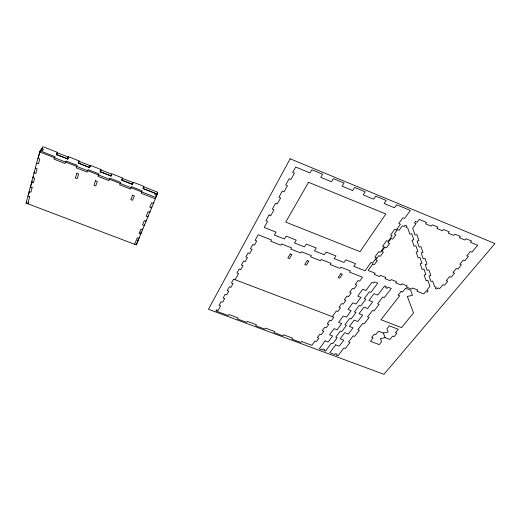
<?xml version="1.0" encoding="UTF-8"?>
<svg xmlns="http://www.w3.org/2000/svg" width="521" height="521" viewBox="0 0 521 521"><rect width="100%" height="100%" fill="white"/><g stroke="black" fill="none" stroke-linecap="round" stroke-linejoin="round"><path stroke-width="0.78" d="M110.953 176.411L111.65 174.144L100.846 169.892L100.208 172.19M111.637 174.711L111.65 174.144M122.324 178.911L122.396 178.371L133.089 182.578L132.959 183.099M132.288 184.792L133.089 182.578M39.616 151.885L155.851 197.446L136.287 244.916L26.05 203.112L39.616 151.885L40.267 150.888L38.528 157.277M28.805 194.242L29.365 191.956M31.182 185.079L31.996 181.992M41.231 150.185L41.615 148.726L43.438 149.442L42.748 150.51L40.918 149.794M29.671 196.691L27.828 203.783L28.466 202.741M32.1 187.567L30.921 192.164L29.117 191.481M68.147 158.195L68.577 156.762L79.492 161.061L78.332 163.151L89.247 167.443L90.361 165.333L101.172 169.592L100.11 171.709L110.921 175.955L111.924 173.819L122.63 178.032L121.673 180.175L132.373 184.382L133.285 182.226L143.887 186.394L143.021 188.563L157.082 194.086L155.291 198.794L141.158 193.258L142.116 190.836L131.416 186.642L130.452 189.071L119.693 184.857L120.664 182.422L109.859 178.189L108.876 180.624L98.013 176.365L99.003 173.929L88.088 169.644L87.092 172.086L76.112 167.788L77.121 165.346L66.095 161.022L65.079 163.47L53.995 159.126L55.018 156.671L40.221 150.869L42.943 146.681L57.603 152.445L56.34 154.509L67.365 158.84L68.577 156.762M89.899 166.746L90.361 165.333M153.799 202.304L153.408 203.379L151.676 202.702L149.814 207.241L151.539 207.912L151.937 206.83M144.662 224.479L144.265 225.567L142.572 224.916L144.356 220.565L146.056 221.223L146.453 220.136M148.264 215.746L147.86 216.834L146.154 216.169L147.977 211.728L149.69 212.392L150.087 211.311M136.287 244.916L138.671 238.351M140.286 233.981L141.08 231.832M155.349 193.408L154.926 194.548L156.658 195.232L156.105 196.58M139.407 237.244L138.996 238.344L137.329 237.706L134.633 244.29M141.139 233.03L140.735 234.124L139.061 233.486L140.807 229.227L142.487 229.872L142.891 228.778M143.549 187.26L143.731 186.765L157.785 192.288L155.922 196.065M156.645 194.633L157.082 193.519M143.731 186.765L143.06 188.465L157.121 193.988M122.396 178.371L121.712 180.077L132.412 184.284M89.99 165.626L89.293 167.339L78.378 163.053L79.081 161.334L89.99 165.626L90.107 166.245M137.577 241.295L138.078 240.09M156.521 195.434L157.082 194.086M68.121 157.023L68.355 157.694L67.645 159.406L67.404 158.742L68.121 157.023L57.102 152.686L56.379 154.411L56.685 155.102M235.153 279.744L238.572 273.597L236.983 272.991L239.165 269.044L240.767 269.657L242.981 265.677L241.373 265.065L243.607 261.041L245.215 261.659L247.475 257.602L245.86 256.977L248.133 252.867L249.761 253.499L252.066 249.351L250.432 248.719L252.757 244.525L254.398 245.17L256.749 240.936L255.101 240.292L258.169 234.75L271.532 239.999L270.816 241.249L280.839 245.183L281.568 243.939L291.558 247.859L290.809 249.09L300.741 252.985L301.496 251.76L311.389 255.648L310.62 256.86L320.454 260.721L321.236 259.51L331.037 263.359L330.242 264.557L339.979 268.38L340.793 267.188L350.496 271.005L349.676 272.183L362.479 277.205L359.64 281.171L358.07 280.558L355.263 284.486L356.826 285.098L354.039 288.979L352.483 288.373L349.734 292.229L351.284 292.828L348.556 296.638L347.012 296.039L344.316 299.816L345.846 300.409L343.17 304.14L341.646 303.554L339.002 307.26L340.519 307.839L337.895 311.506L336.384 310.926L332.294 316.644M156.574 194.411L157.785 192.288M26.05 203.112L26.851 201.803M30.973 185.854L30.374 186.902L32.146 187.58M32.198 181.217L31.553 182.246L33.377 182.943L34.581 178.241L32.797 177.55L33.442 176.528M34.086 172.829L34.731 171.813M34.692 171.793L34.047 172.809L35.884 173.526L37.115 168.719L35.311 168.023M41.673 149.501L42.559 148.133M383.261 333.023L388.138 332.046L386.862 328.94L389.35 325.833L398.259 329.239L395.459 332.672L396.93 333.238L394.15 336.631L392.684 336.071L389.936 339.445L385.182 337.641L380.35 338.598L381.632 341.633L379.223 344.615L370.47 341.314L373.114 337.973L371.649 337.419L374.306 334.046L375.778 334.606L378.474 331.206L383.261 333.023L385.182 337.641M27.919 196.026L29.717 196.71M37.883 158.28L39.746 159.009L38.443 163.9L36.587 163.177M56.379 154.411L67.404 158.742M100.149 171.611L110.96 175.857M78.378 163.053L78.554 163.692M79.081 161.334L79.257 161.979M76.808 173.35L75.35 178.019L77.134 178.71L78.599 174.053L76.808 173.35M95.558 180.67L94.008 185.281L95.773 185.964L97.329 181.367L95.558 180.67M132.575 195.121L130.849 199.615L132.588 200.292L134.32 195.805L132.575 195.121M290.138 158.794L208.433 309.285L383.944 374.319L494.95 243.554L290.138 158.794M216.515 309.936L215.935 310.978L228.231 315.537L228.823 314.502L238.045 317.927L237.439 318.95L246.609 322.356L247.228 321.333L256.371 324.726L255.739 325.736L264.837 329.109L265.476 328.1L274.541 331.467L273.89 332.47L282.903 335.811L283.561 334.814L292.548 338.149L291.877 339.138L300.812 342.453L301.496 341.47L311.864 345.319L314.951 340.995L316.416 341.542L318.832 338.162L317.367 337.615L319.803 334.202L321.275 334.756L323.743 331.317L322.258 330.763L324.739 327.286L326.231 327.846L328.738 324.342L327.247 323.775L329.773 320.239L331.278 320.806L333.837 317.23L233.571 279.145L231.441 282.994L233.011 283.587L230.894 287.39L229.331 286.797L227.241 290.568L228.797 291.154L226.726 294.886L225.17 294.306L223.125 298.005L224.668 298.579L222.63 302.239L221.093 301.666L219.08 305.293L220.617 305.866L218.038 310.496L216.515 309.936M269.096 214.945L265.912 220.696L267.592 221.366L264.199 227.462L276.045 232.138L274.378 235.036L284.466 239.015L286.166 236.13L296.234 240.109L294.508 242.968L304.505 246.908L306.257 244.069L316.234 248.009L314.45 250.829L324.342 254.73L326.1 252.027L335.98 255.928L334.195 258.611L343.997 262.473L345.807 259.816L355.596 263.678L353.759 266.316L365.058 270.77L371.037 262.402L372.632 263.033L376.449 257.713L374.84 257.074L378.695 251.676L380.31 252.327L384.224 246.863L382.596 246.205L386.556 240.663L388.197 241.321L392.222 235.707L390.574 235.043L394.644 229.344L396.299 230.015L400.434 224.245L398.767 223.568L402.948 217.706L404.628 218.397L410.327 210.445L396.592 204.773L394.495 207.788L384.12 203.509L386.191 200.468L375.732 196.15L373.7 199.211L363.222 194.887L365.221 191.8L354.658 187.436L352.691 190.543L342.102 186.179L344.042 183.047L333.368 178.631L331.46 181.79L320.767 177.374L322.636 174.196L311.851 169.742L310.015 172.946L295.648 167.02L292.665 172.399L294.437 173.128L290.913 179.458L289.155 178.736L285.697 184.988L287.442 185.697L284.017 191.852L282.284 191.148L278.917 197.225L280.643 197.915L277.309 203.9L275.596 203.21L272.32 209.123L274.026 209.8L270.79 215.622L269.096 214.945M308.562 182.285L285.736 222.089L360.018 251.669L385.866 213.981L308.562 182.285M290.295 253.935L287.846 257.973L289.461 258.605L291.916 254.574L290.295 253.935M307.26 260.572L304.739 264.557L306.341 265.182L308.868 261.203L307.26 260.572M340.786 273.681L338.116 277.576L339.692 278.188L342.369 274.3L340.786 273.681M372.762 264.004L368.126 270.458L375.12 273.219L374.26 274.398L379.64 276.521L380.506 275.342L385.885 277.465L385.006 278.637L390.359 280.747L391.245 279.575L396.592 281.685L395.7 282.851L401.027 284.948L401.925 283.789L407.24 285.886L406.341 287.038L411.636 289.129L412.547 287.983L417.835 290.067L416.924 291.213L423.736 293.896L425.664 291.526L427.207 292.138L428.21 290.9L426.666 290.288L429.916 286.283L427.826 280.246L426.054 280.637L424.114 275.062L425.891 274.665L423.938 269.018L422.147 269.422L420.16 263.717L421.958 263.307L419.959 257.524L418.148 257.941L416.116 252.092L417.933 251.669L415.882 245.749L414.058 246.179L411.974 240.194L413.804 239.751L411.707 233.682L409.858 234.131L407.728 227.996L405.931 227.26L406.894 225.938L405.097 225.202L404.133 226.531L402.336 225.795L399.099 230.295L397.438 229.618L394.241 234.079L395.888 234.75L392.717 239.152L391.076 238.488L387.943 242.851L389.578 243.515L386.471 247.827L384.843 247.175L381.776 251.448L383.397 252.092L380.35 256.319L378.741 255.674L375.739 259.862L377.341 260.5L374.365 264.635L372.762 264.004M325.097 340.91L319.334 348.823L322.349 349.943L323.059 348.979L324.622 349.558L323.912 350.522L325.475 351.102L331.297 343.222L332.756 343.769L337.243 337.725L335.771 337.172L340.317 331.024L341.802 331.577L346.432 325.325L344.941 324.765L349.65 318.396L351.154 318.969L355.947 312.502L354.436 311.923L359.308 305.332L360.832 305.918L365.801 299.217L364.264 298.624L369.311 291.799L370.861 292.398L377.712 283.157L374.456 281.881L373.609 283.033L371.916 282.369L365.957 290.49L362.727 289.233L357.732 296.097L360.936 297.335L356.006 304.062L352.821 302.831L348.002 309.454L351.161 310.666L346.4 317.159L343.261 315.96L338.604 322.362L341.717 323.541L337.113 329.813L334.026 328.647L329.526 334.827L332.593 335.98L328.139 342.043L325.097 340.91M415.484 221.562L414.423 223.008L416.09 223.691L412.697 228.315L415.003 235.03L416.852 234.58L418.923 240.643L417.08 241.08L419.131 247.065L420.968 246.635L422.987 252.548L421.163 252.972L423.169 258.813L424.98 258.396L426.953 264.173L425.149 264.583L427.109 270.288L428.9 269.885L430.828 275.524L429.043 275.922L430.952 281.49L432.73 281.106L434.612 286.615L436.292 287.279L435.341 288.439L437.015 289.103L437.966 287.95L439.646 288.614L442.915 284.655L444.472 285.274L447.786 281.281L446.223 280.656L449.558 276.618L451.127 277.25L454.514 273.173L452.938 272.542L456.344 268.419L457.926 269.057L461.378 264.896L459.789 264.251L463.273 260.038L464.869 260.689L468.392 256.443L466.79 255.785L470.346 251.487L471.954 252.144L477.666 245.261L470.496 242.311L471.557 241.015L465.989 238.722L464.934 240.025L459.359 237.732L460.408 236.423L454.807 234.118L453.771 235.427L448.164 233.121L449.193 231.799L443.56 229.481L442.537 230.803L436.898 228.485L437.914 227.156L432.254 224.825L431.245 226.16L425.579 223.822L426.575 222.48L419.21 219.445L417.152 222.246L415.484 221.562M335.674 344.856L329.806 352.71L334.899 354.599L335.622 353.642L337.178 354.221L336.449 355.172L338.005 355.752L343.951 347.943L345.397 348.49L349.975 342.505L348.516 341.952L353.153 335.863L354.625 336.416L359.36 330.223L357.875 329.663L362.675 323.359L364.166 323.932L369.063 317.523L367.559 316.95L372.528 310.425L374.045 311.004L379.112 304.375L377.588 303.782L382.733 297.022L384.277 297.621L391.271 288.471L388.034 287.201L387.162 288.347L385.481 287.69L386.348 286.543L384.667 285.886L377.738 295.081L374.039 293.642L368.959 300.441L372.626 301.861L367.611 308.53L363.964 307.123L359.06 313.694L362.675 315.075L357.829 321.516L354.156 320.115L349.415 326.459L353.062 327.839L348.373 334.059L344.759 332.698L340.174 338.826L343.769 340.174L339.243 346.191L335.674 344.856M401.059 291.447L398.116 295.218L399.659 295.817L380.955 319.718L401.535 327.618L413.511 312.991L407.324 296.442L412.495 295.335L410.613 290.23L405.585 288.243L402.609 292.053L401.059 291.447"/></g></svg>
